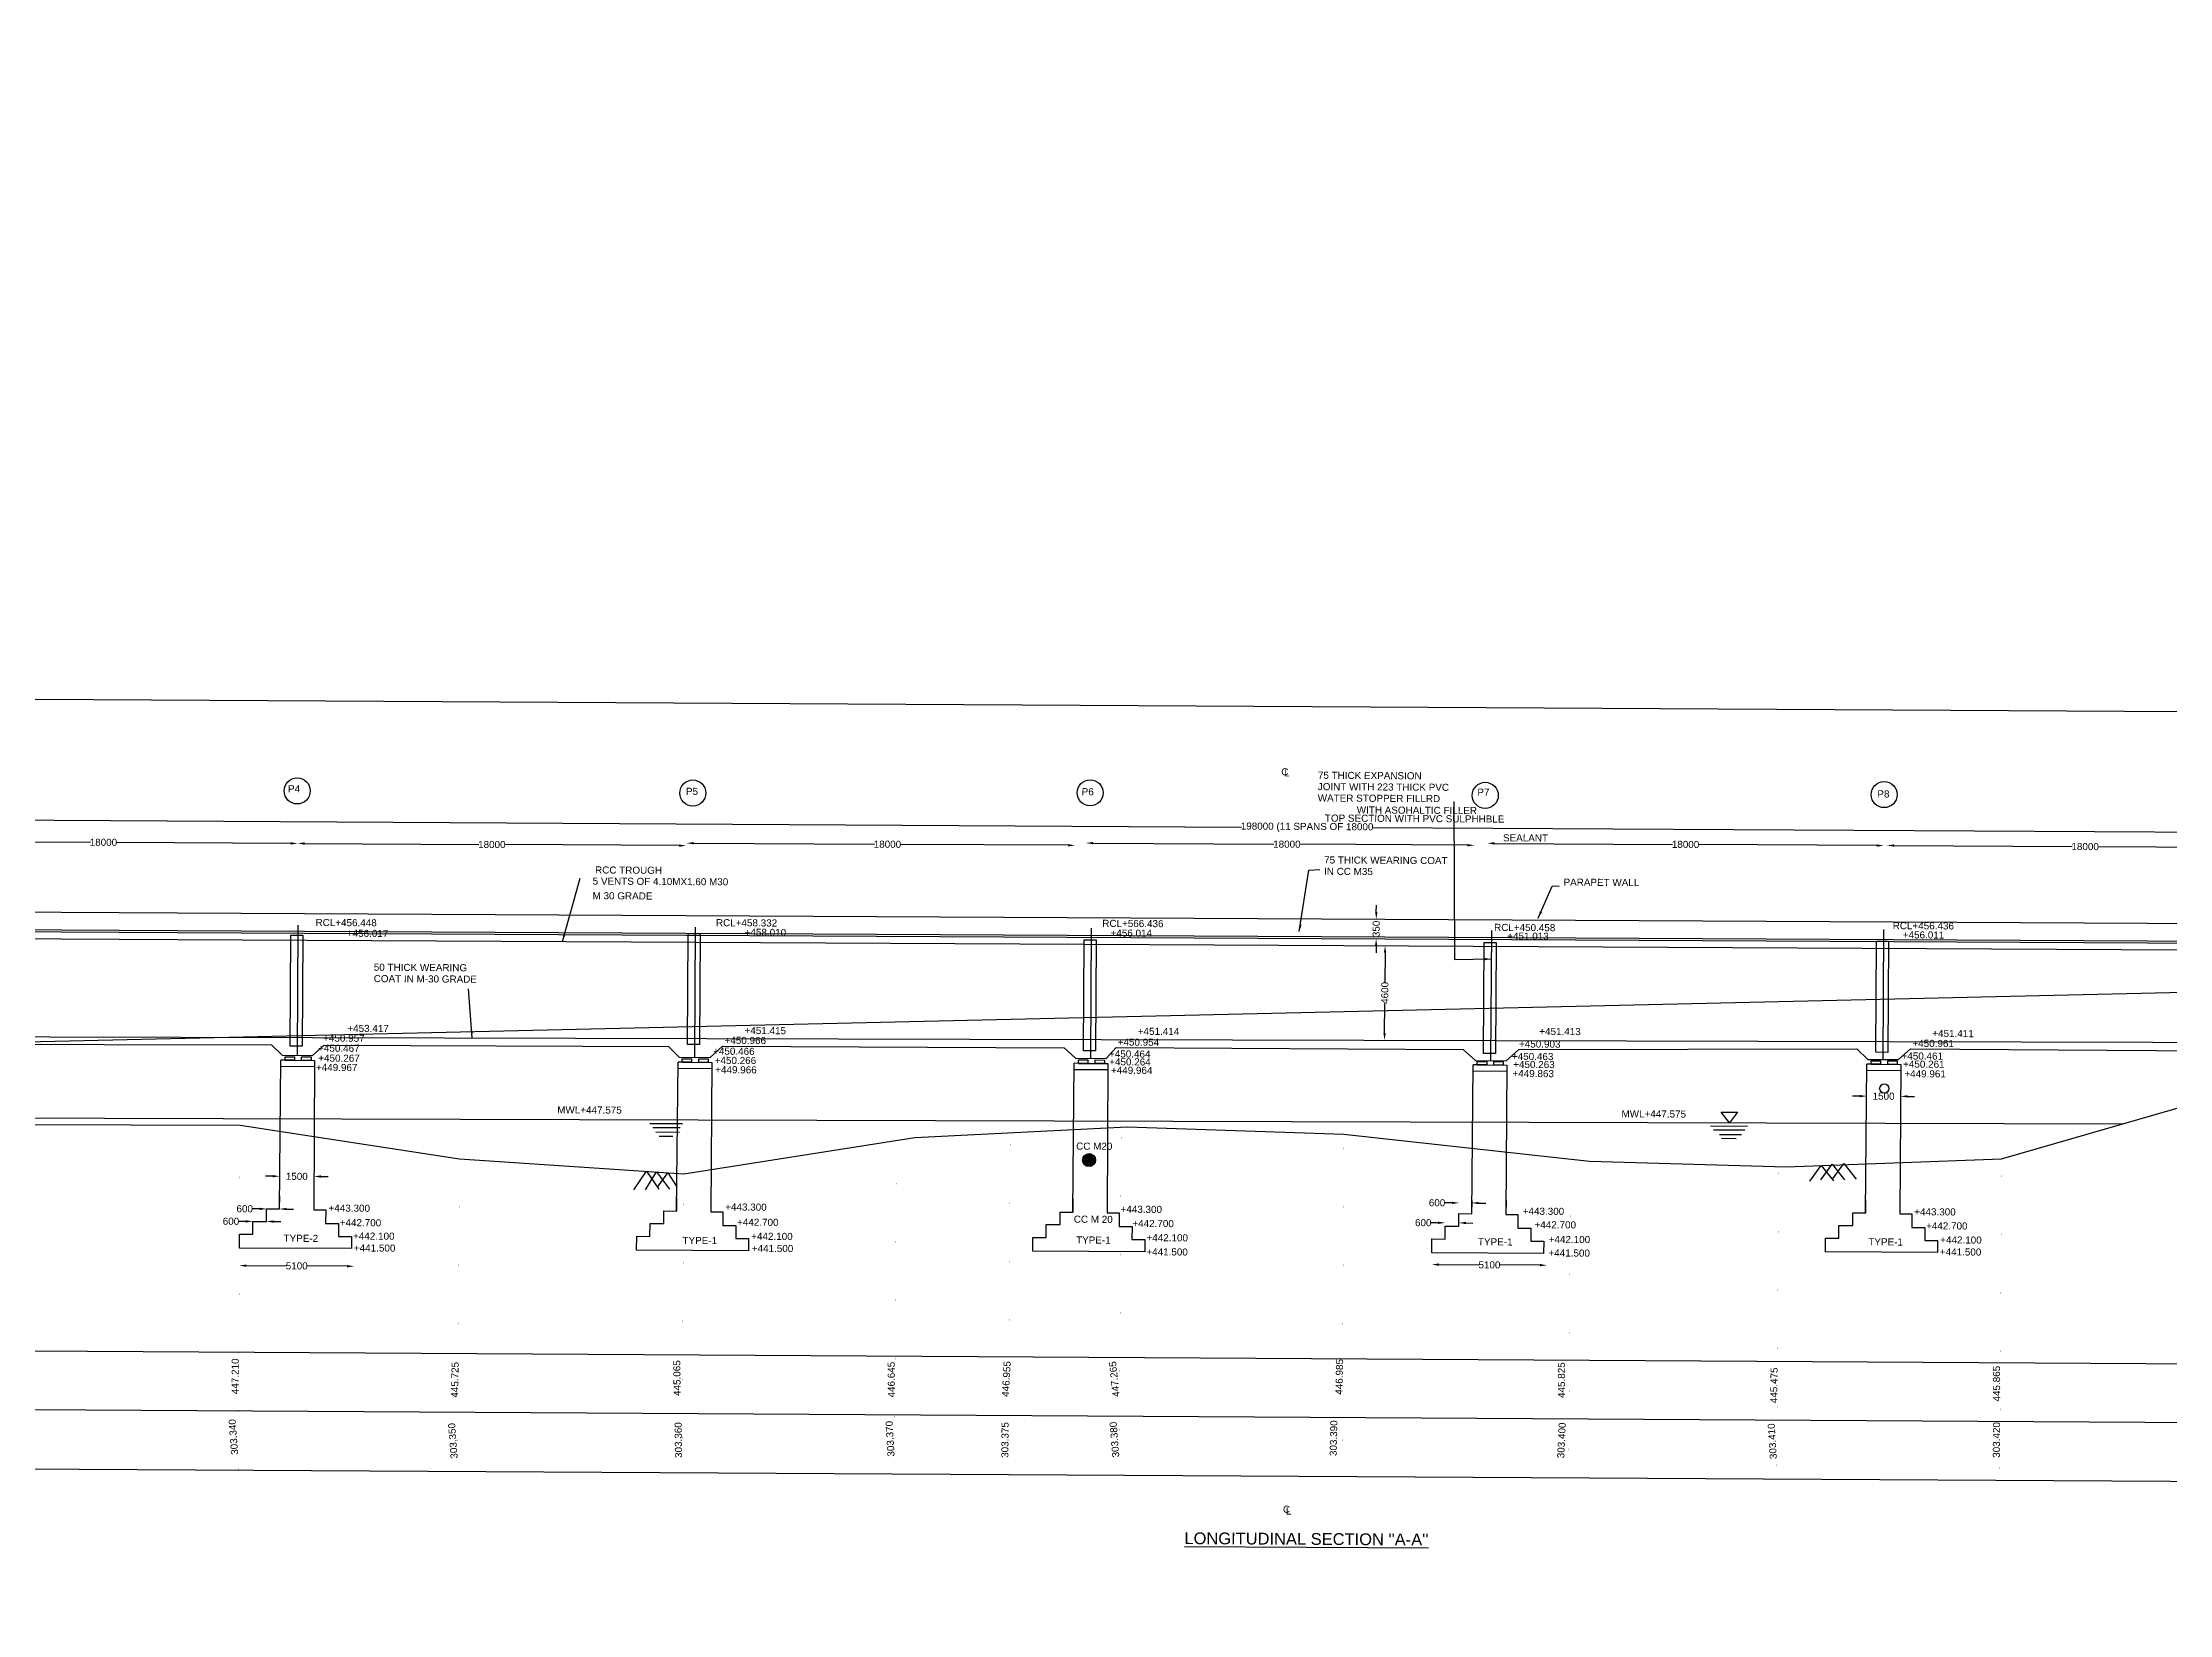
# Model space of a CAD drawing. Header units: millimetres. Extents: x 2223141 to 3632083, y 4645294 to 5984828.
# Drawn here: x 2572992 to 3025022, y 4979389 to 5313484 of the extents above; entities that cross this region are included whole.
import ezdxf

# ---------------------------------------------------------------- set-up
doc = ezdxf.new("R2010")
doc.units = ezdxf.units.MM
doc.header["$MEASUREMENT"] = 0
doc.linetypes.add('ACAD_ISO02W100', pattern=[15, 12, -3])
for name, color, linetype in [('DIMENSIONS', 7, 'Continuous'), ('DRAWING', 2, 'Continuous'), ('TEXT', 7, 'Continuous')]:
    doc.layers.add(name, color=color, linetype=linetype)
doc.styles.get("Standard").update_dxf_attribs({"font": 'arial.ttf', "height": 1500})
doc.dimstyles.get("Standard").update_dxf_attribs({"dimtxt": 1500, "dimasz": 1500, "dimexe": 0.18, "dimexo": 0.0625, "dimgap": 0.09, "dimtad": 0, "dimdec": 0, "dimzin": 0, "dimdsep": 46, "dimtxsty": 'Standard', "dimcen": 0.09, "dimse1": 1, "dimse2": 1, "dimadec": 0, "dimazin": 0, "dimtfac": 1, "dimtdec": 0, "dimtofl": 0, "dimtmove": 0, "dimatfit": 3, "dimfxl": 1, "dimtolj": 1, "dimtzin": 0, "dimarcsym": 0})

# ---------------------------------------------------------------- blocks, each defined once
blk = doc.blocks.new('*D59')
at = {"layer": 'Defpoints', "color": 0}
for p in [(2855904, 5127178), (2855882, 5123018), (2856422, 5123015)]:
    blk.add_point(p, dxfattribs=at)
at = {"layer": 'DIMENSIONS', "color": 0, "lineweight": -2}
for p, q in [((2856455, 5128675), (2856463, 5130175)), ((2856414, 5121515), (2856405, 5120015))]:
    blk.add_line(p, q, dxfattribs=at)
at = {"layer": 'DIMENSIONS', "color": 0}
for points in [[(2856205, 5128677), (2856705, 5128674), (2856446, 5127175)], [(2856164, 5121516), (2856664, 5121513), (2856422, 5123015)]]:
    blk.add_solid(points, dxfattribs=at)
at = {"layer": 'DIMENSIONS', "color": 0, "insert": (2856434, 5125095), "char_height": 1500, "attachment_point": 5, "rotation": 89.67256}
blk.add_mtext('\\A1;350', dxfattribs=at)
blk = doc.blocks.new('*D60')
at = {"layer": 'Defpoints', "color": 0}
for p in [(2858317, 5121531), (2858317, 5121531), (2858212, 5101455)]:
    blk.add_point(p, dxfattribs=at)
at = {"layer": 'DIMENSIONS', "color": 0, "lineweight": -2}
for p, q in [((2858309, 5120031), (2858273, 5113760)), ((2858211, 5102955), (2858247, 5109225))]:
    blk.add_line(p, q, dxfattribs=at)
at = {"layer": 'DIMENSIONS', "color": 0}
for points in [[(2858059, 5120032), (2858559, 5120029), (2858317, 5121531)], [(2857961, 5102956), (2858461, 5102953), (2858202, 5101455)]]:
    blk.add_solid(points, dxfattribs=at)
at = {"layer": 'DIMENSIONS', "color": 0, "insert": (2858260, 5111493), "char_height": 1500, "attachment_point": 5, "rotation": 89.67256}
blk.add_mtext('\\A1;4600', dxfattribs=at)
blk = doc.blocks.new('*D61')
at = {"layer": 'Defpoints', "color": 0}
for p in [(2960669, 5089551), (2967858, 5089510), (2967858, 5089510)]:
    blk.add_point(p, dxfattribs=at)
at = {"layer": 'DIMENSIONS', "color": 0, "lineweight": -2}
for p, q in [((2959169, 5089560), (2957669, 5089568)), ((2969358, 5089501), (2970858, 5089493))]:
    blk.add_line(p, q, dxfattribs=at)
at = {"layer": 'DIMENSIONS', "color": 0}
for points in [[(2959171, 5089810), (2959168, 5089310), (2960669, 5089551)], [(2969360, 5089751), (2969357, 5089251), (2967858, 5089510)]]:
    blk.add_solid(points, dxfattribs=at)
at = {"layer": 'DIMENSIONS', "color": 0, "insert": (2964264, 5089531), "char_height": 1500, "attachment_point": 5, "rotation": 359.67256}
blk.add_mtext('\\A1;1500', dxfattribs=at)
blk = doc.blocks.new('*D72')
at = {"layer": 'Defpoints', "color": 0}
for p in [(2378720, 5149302), (2378711, 5147677), (3304765, 5143570)]:
    blk.add_point(p, dxfattribs=at)
at = {"layer": 'DIMENSIONS', "color": 0, "lineweight": -2}
for p, q in [((2380220, 5149293), (2827813, 5146735)), ((3303267, 5144018), (2855675, 5146576))]:
    blk.add_line(p, q, dxfattribs=at)
at = {"layer": 'DIMENSIONS', "color": 0}
for points in [[(2380222, 5149543), (2380219, 5149043), (2378720, 5149302)], [(3303268, 5144268), (3303266, 5143768), (3304767, 5144009)]]:
    blk.add_solid(points, dxfattribs=at)
at = {"layer": 'DIMENSIONS', "color": 0, "insert": (2841744, 5146655), "char_height": 1500, "attachment_point": 5, "rotation": 359.67256}
blk.add_mtext('\\A1;198000 (11 SPANS OF 18000', dxfattribs=at)
blk = doc.blocks.new('*D73')
at = {"layer": 'Defpoints', "color": 0}
for p in [(2874012, 5064585), (2874025, 5066861), (2876722, 5064569)]:
    blk.add_point(p, dxfattribs=at)
at = {"layer": 'DIMENSIONS', "color": 0, "lineweight": -2}
for p, q in [((2872525, 5066869), (2871025, 5066878)), ((2878235, 5066837), (2879735, 5066828))]:
    blk.add_line(p, q, dxfattribs=at)
at = {"layer": 'DIMENSIONS', "color": 0}
for points in [[(2872527, 5067119), (2872524, 5066619), (2874025, 5066861)], [(2878237, 5067087), (2878234, 5066587), (2876735, 5066845)]]:
    blk.add_solid(points, dxfattribs=at)
at = {"layer": 'DIMENSIONS', "color": 0, "insert": (2869366, 5066887), "char_height": 1500, "attachment_point": 5, "rotation": 359.67256}
blk.add_mtext('\\A1;600', dxfattribs=at)
blk = doc.blocks.new('*D74')
at = {"layer": 'Defpoints', "color": 0}
for p in [(2871081, 5061925), (2871085, 5062624), (2873997, 5061909)]:
    blk.add_point(p, dxfattribs=at)
at = {"layer": 'DIMENSIONS', "color": 0, "lineweight": -2}
for p, q in [((2869585, 5062633), (2868085, 5062641)), ((2875501, 5062599), (2877001, 5062590))]:
    blk.add_line(p, q, dxfattribs=at)
at = {"layer": 'DIMENSIONS', "color": 0}
for points in [[(2869587, 5062883), (2869584, 5062383), (2871085, 5062624)], [(2875502, 5062849), (2875499, 5062349), (2874001, 5062607)]]:
    blk.add_solid(points, dxfattribs=at)
at = {"layer": 'DIMENSIONS', "color": 0, "insert": (2866427, 5062651), "char_height": 1500, "attachment_point": 5, "rotation": 359.67256}
blk.add_mtext('\\A1;600', dxfattribs=at)
blk = doc.blocks.new('*D75')
at = {"layer": 'Defpoints', "color": 0}
for p in [(2868265, 5053756), (2868261, 5053164), (2892731, 5052863)]:
    blk.add_point(p, dxfattribs=at)
at = {"layer": 'DIMENSIONS', "color": 0, "lineweight": -2}
for p, q in [((2869765, 5053748), (2878263, 5053699)), ((2891235, 5053625), (2882737, 5053673))]:
    blk.add_line(p, q, dxfattribs=at)
at = {"layer": 'DIMENSIONS', "color": 0}
for points in [[(2869766, 5053998), (2869763, 5053498), (2868265, 5053756)], [(2891237, 5053875), (2891234, 5053375), (2892735, 5053616)]]:
    blk.add_solid(points, dxfattribs=at)
at = {"layer": 'DIMENSIONS', "color": 0, "insert": (2880500, 5053686), "char_height": 1500, "attachment_point": 5, "rotation": 359.67256}
blk.add_mtext('\\A1;5100', dxfattribs=at)
blk = doc.blocks.new('*D76')
at = {"layer": 'Defpoints', "color": 0}
for p in [(2619929, 5948287), (2614815, 5053534), (2639215, 5053533)]:
    blk.add_point(p, dxfattribs=at)
at = {"layer": 'DIMENSIONS', "color": 0, "lineweight": -2}
for p, q in [((2616315, 5053526), (2624777, 5053477)), ((2637714, 5053403), (2629252, 5053452))]:
    blk.add_line(p, q, dxfattribs=at)
at = {"layer": 'DIMENSIONS', "color": 0}
for points in [[(2616316, 5053776), (2616314, 5053276), (2614815, 5053534)], [(2637715, 5053653), (2637713, 5053153), (2639214, 5053395)]]:
    blk.add_solid(points, dxfattribs=at)
at = {"layer": 'DIMENSIONS', "color": 0, "insert": (2627015, 5053465), "char_height": 1500, "attachment_point": 5, "rotation": 359.67256}
blk.add_mtext('\\A1;5100', dxfattribs=at)
blk = doc.blocks.new('*D77')
at = {"layer": 'Defpoints', "color": 0}
for p in [(2617693, 5062924), (2617693, 5062924), (2620608, 5062907)]:
    blk.add_point(p, dxfattribs=at)
at = {"layer": 'DIMENSIONS', "color": 0, "lineweight": -2}
for p, q in [((2616193, 5062933), (2614693, 5062941)), ((2622108, 5062899), (2623608, 5062890))]:
    blk.add_line(p, q, dxfattribs=at)
at = {"layer": 'DIMENSIONS', "color": 0}
for points in [[(2616194, 5063183), (2616191, 5062683), (2617693, 5062924)], [(2622110, 5063149), (2622107, 5062649), (2620608, 5062907)]]:
    blk.add_solid(points, dxfattribs=at)
at = {"layer": 'DIMENSIONS', "color": 0, "insert": (2613034, 5062951), "char_height": 1500, "attachment_point": 5, "rotation": 359.67256}
blk.add_mtext('\\A1;600', dxfattribs=at)
blk = doc.blocks.new('*D78')
at = {"layer": 'Defpoints', "color": 0}
for p in [(2620624, 5065583), (2620624, 5065583), (2623334, 5065568)]:
    blk.add_point(p, dxfattribs=at)
at = {"layer": 'DIMENSIONS', "color": 0, "lineweight": -2}
for p, q in [((2619124, 5065592), (2617624, 5065600)), ((2624834, 5065559), (2626334, 5065551))]:
    blk.add_line(p, q, dxfattribs=at)
at = {"layer": 'DIMENSIONS', "color": 0}
for points in [[(2619125, 5065842), (2619122, 5065342), (2620624, 5065583)], [(2624835, 5065809), (2624832, 5065309), (2623334, 5065568)]]:
    blk.add_solid(points, dxfattribs=at)
at = {"layer": 'DIMENSIONS', "color": 0, "insert": (2615965, 5065610), "char_height": 1500, "attachment_point": 5, "rotation": 359.67256}
blk.add_mtext('\\A1;600', dxfattribs=at)
blk = doc.blocks.new('*D79')
at = {"layer": 'Defpoints', "color": 0}
for p in [(2623391, 5072523), (2623376, 5069885), (2630649, 5069814)]:
    blk.add_point(p, dxfattribs=at)
at = {"layer": 'DIMENSIONS', "color": 0, "lineweight": -2}
for p, q in [((2621891, 5072531), (2620391, 5072540)), ((2632164, 5072473), (2633664, 5072464))]:
    blk.add_line(p, q, dxfattribs=at)
at = {"layer": 'DIMENSIONS', "color": 0}
for points in [[(2621893, 5072781), (2621890, 5072281), (2623391, 5072523)], [(2632165, 5072723), (2632162, 5072223), (2630664, 5072481)]]:
    blk.add_solid(points, dxfattribs=at)
at = {"layer": 'DIMENSIONS', "color": 0, "insert": (2627027, 5072502), "char_height": 1500, "attachment_point": 5, "rotation": 359.67256}
blk.add_mtext('\\A1;1500', dxfattribs=at)
blk = doc.blocks.new('*D92')
at = {"layer": 'Defpoints', "color": 0}
for p in [(2544644, 5142924), (2627214, 5142792), (2627216, 5143264)]:
    blk.add_point(p, dxfattribs=at)
at = {"layer": 'DIMENSIONS', "color": 0, "lineweight": -2}
for p, q in [((2546148, 5143727), (2583183, 5143516)), ((2625716, 5143273), (2588682, 5143484))]:
    blk.add_line(p, q, dxfattribs=at)
at = {"layer": 'DIMENSIONS', "color": 0}
for points in [[(2546150, 5143977), (2546147, 5143477), (2544648, 5143736)], [(2625718, 5143523), (2625715, 5143023), (2627216, 5143264)]]:
    blk.add_solid(points, dxfattribs=at)
at = {"layer": 'DIMENSIONS', "color": 0, "insert": (2585932, 5143500), "char_height": 1500, "attachment_point": 5, "rotation": 359.67256}
blk.add_mtext('\\A1;18000', dxfattribs=at)
blk = doc.blocks.new('*D93')
at = {"layer": 'Defpoints', "color": 0}
for p in [(2627186, 5142452), (2709756, 5142320), (2709759, 5142792)]:
    blk.add_point(p, dxfattribs=at)
at = {"layer": 'DIMENSIONS', "color": 0, "lineweight": -2}
for p, q in [((2628691, 5143255), (2665725, 5143044)), ((2708259, 5142801), (2671224, 5143012))]:
    blk.add_line(p, q, dxfattribs=at)
at = {"layer": 'DIMENSIONS', "color": 0}
for points in [[(2628692, 5143505), (2628689, 5143005), (2627191, 5143264)], [(2708260, 5143051), (2708257, 5142551), (2709759, 5142792)]]:
    blk.add_solid(points, dxfattribs=at)
at = {"layer": 'DIMENSIONS', "color": 0, "insert": (2668475, 5143028), "char_height": 1500, "attachment_point": 5, "rotation": 359.67256}
blk.add_mtext('\\A1;18000', dxfattribs=at)
blk = doc.blocks.new('*D94')
at = {"layer": 'Defpoints', "color": 0}
for p in [(2709869, 5142072), (2792439, 5141941), (2792444, 5142854)]:
    blk.add_point(p, dxfattribs=at)
at = {"layer": 'DIMENSIONS', "color": 0, "lineweight": -2}
for p, q in [((2711376, 5143317), (2749807, 5143098)), ((2790944, 5142862), (2755306, 5143066))]:
    blk.add_line(p, q, dxfattribs=at)
at = {"layer": 'DIMENSIONS', "color": 0}
for points in [[(2711377, 5143567), (2711374, 5143067), (2709876, 5143326)], [(2790946, 5143112), (2790943, 5142612), (2792444, 5142854)]]:
    blk.add_solid(points, dxfattribs=at)
at = {"layer": 'DIMENSIONS', "color": 0, "insert": (2752556, 5143082), "char_height": 1500, "attachment_point": 5, "rotation": 359.67256}
blk.add_mtext('\\A1;18000', dxfattribs=at)
blk = doc.blocks.new('*D95')
at = {"layer": 'Defpoints', "color": 0}
for p in [(2794758, 5142088), (2877329, 5141957), (2877334, 5142870)]:
    blk.add_point(p, dxfattribs=at)
at = {"layer": 'DIMENSIONS', "color": 0, "lineweight": -2}
for p, q in [((2796266, 5143333), (2834697, 5143114)), ((2875834, 5142879), (2840195, 5143082))]:
    blk.add_line(p, q, dxfattribs=at)
at = {"layer": 'DIMENSIONS', "color": 0}
for points in [[(2796267, 5143583), (2796264, 5143083), (2794766, 5143342)], [(2875835, 5143129), (2875832, 5142629), (2877334, 5142870)]]:
    blk.add_solid(points, dxfattribs=at)
at = {"layer": 'DIMENSIONS', "color": 0, "insert": (2837446, 5143098), "char_height": 1500, "attachment_point": 5, "rotation": 359.67256}
blk.add_mtext('\\A1;18000', dxfattribs=at)
blk = doc.blocks.new('*D96')
at = {"layer": 'Defpoints', "color": 0}
for p in [(2880079, 5142542), (2964279, 5142810), (2964280, 5142929)]:
    blk.add_point(p, dxfattribs=at)
at = {"layer": 'DIMENSIONS', "color": 0, "lineweight": -2}
for p, q in [((2881583, 5143282), (2919432, 5143066)), ((2962779, 5142818), (2924931, 5143034))]:
    blk.add_line(p, q, dxfattribs=at)
at = {"layer": 'DIMENSIONS', "color": 0}
for points in [[(2881585, 5143532), (2881582, 5143032), (2880083, 5143291)], [(2962780, 5143068), (2962778, 5142568), (2964279, 5142810)]]:
    blk.add_solid(points, dxfattribs=at)
at = {"layer": 'DIMENSIONS', "color": 0, "insert": (2922181, 5143050), "char_height": 1500, "attachment_point": 5, "rotation": 359.67256}
blk.add_mtext('\\A1;18000', dxfattribs=at)
blk = doc.blocks.new('*D97')
at = {"layer": 'Defpoints', "color": 0}
for p in [(2965001, 5142077), (3049201, 5142345), (3049202, 5142464)]:
    blk.add_point(p, dxfattribs=at)
at = {"layer": 'DIMENSIONS', "color": 0, "lineweight": -2}
for p, q in [((2966506, 5142817), (3004354, 5142601)), ((3047701, 5142353), (3009853, 5142569))]:
    blk.add_line(p, q, dxfattribs=at)
at = {"layer": 'DIMENSIONS', "color": 0}
for points in [[(2966507, 5143067), (2966504, 5142567), (2965006, 5142826)], [(3047703, 5142603), (3047700, 5142103), (3049201, 5142345)]]:
    blk.add_solid(points, dxfattribs=at)
at = {"layer": 'DIMENSIONS', "color": 0, "insert": (3007103, 5142585), "char_height": 1500, "attachment_point": 5, "rotation": 359.67256}
blk.add_mtext('\\A1;18000', dxfattribs=at)

msp = doc.modelspace()

# ---------------------------------------------------------------- hatches: boundary and pattern name
at = {"layer": 'DRAWING'}
h = msp.add_hatch(dxfattribs=at)
h.set_pattern_fill('AR-CONC', color=0, scale=25.053211, angle=-0.327438)
h.set_pattern_definition([(49.6725624, (-39489.96, -892094.42), (179.603926, -16.7481046), [18.789908, -206.688989]), (354.6725624, (-39489.96, -892094.42), (-33.684146, 188.643861), [15.0319265, -165.3511914]), (100.124007, (-39474.99, -892095.81), (145.9197793, 171.8957542), [15.9689647, -175.6586114]), (45.8567624, (-39489.67, -892044.31), (267.136872, -42.995239), [28.184862, -310.033484]), (96.308198, (-39467.4, -892047.9), (235.553697, 242.7058), [23.95346, -263.488065]), (350.8567264, (-39489.67, -892044.3), (235.553697, 242.7058), [22.54789, -248.026787]), (20.6725624, (-39464.69, -892056.98), (148.965491, -101.7219335), [18.789908, -206.688989]), (325.6725624, (-39464.69, -892056.98), (61.9955406, 181.3220363), [15.0319265, -165.3511914]), (71.124007, (-39452.27, -892065.46), (210.9610296, 79.6001025), [15.968964, -175.6586114]), (37.1725624, (-39489.956, -892094.42), (3.52300494, 83.3818272), [0, -163.3469345, 0, -167.8565125, 0, -165.9775217]), (7.1725624, (-39489.96, -892094.42), (66.4709882, 98.4345345), [0, -95.7032653, 0, -159.5889529, 0, -63.2593573]), (327.1725624, (-39545.824, -892094.1), (133.70518346, -6.4149271), [0, -62.633027, 0, -195.4150444, 0, -259.300732]), (317.1725624, (-39570.88, -892093.95), (146.2477998, 24.2441264), [0, -81.4229352, 0, -129.775632, 0, -184.1410995])])
h.paths.add_polyline_path([(2796778.8, 5075964.3, 1), (2794019.3, 5075964.3, 1)])

# ---------------------------------------------------------------- linework, layer by layer
at = {"layer": 'DIMENSIONS', "color": 0}
for centre in [(2627113.4, 5154420.5), (2711189.1, 5153975.7), (2795644.3, 5154015.1), (2879605.8, 5153477.1), (2964387.5, 5153643.9)]:
    msp.add_circle(centre, 2772.4, dxfattribs=at)
at = {"layer": 'DRAWING', "color": 0}
for points in [[(3629097, 4645293.9), (2223141.2, 4653328.8), (2226127.6, 5175893), (3632083.4, 5167858.1)], [(3629097, 4645293.9), (2223141.2, 4653328.8), (2226127.6, 5175893), (3632083.4, 5167858.1)], [(2625742.3, 5123784.7), (2628286.4, 5123770.1), (2628151.5, 5100161.3), (2625607.4, 5100175.8)], [(2710209.6, 5124142.7), (2712753.7, 5124128.1), (2712618.8, 5100519.3), (2710074.7, 5100533.8)], [(2794373.6, 5122798.4), (2796917.6, 5122783.9), (2796782.7, 5099175.1), (2794238.6, 5099189.6)], [(2879405, 5122211.8), (2881949, 5122197.3), (2881814.1, 5098588.5), (2879270.1, 5098603)], [(2962771.2, 5122476.3), (2965315.3, 5122461.7), (2965180.4, 5098852.9), (2962636.3, 5098867.4)], [(2624530.5, 5097919.9), (2626537.5, 5097908.4), (2626533.3, 5097173), (2624526.3, 5097184.5)], [(2628052.4, 5097899.8), (2630059.4, 5097888.3), (2630055.2, 5097152.9), (2628048.2, 5097164.3)], [(2708938.8, 5097487.3), (2710945.8, 5097475.8), (2710941.6, 5096740.4), (2708934.6, 5096751.8)], [(2712460.8, 5097467.1), (2714467.8, 5097455.7), (2714463.6, 5096720.2), (2712456.6, 5096731.7)], [(2793157.4, 5097258.9), (2795164.5, 5097247.5), (2795160.3, 5096512), (2793153.2, 5096523.5)], [(2793157.4, 5097258.9), (2795164.5, 5097247.5), (2795160.3, 5096512), (2793153.2, 5096523.5)], [(2796679.4, 5097238.8), (2798686.4, 5097227.3), (2798682.2, 5096491.9), (2796675.2, 5096503.4)], [(2796679.4, 5097238.8), (2798686.4, 5097227.3), (2798682.2, 5096491.9), (2796675.2, 5096503.4)], [(2877918.9, 5096921.4), (2879925.9, 5096909.9), (2879921.7, 5096174.5), (2877914.7, 5096185.9)], [(2877918.9, 5096921.4), (2879925.9, 5096909.9), (2879921.7, 5096174.5), (2877914.7, 5096185.9)], [(2881440.9, 5096901.2), (2883447.9, 5096889.8), (2883443.7, 5096154.3), (2881436.7, 5096165.8)], [(2881440.9, 5096901.2), (2883447.9, 5096889.8), (2883443.7, 5096154.3), (2881436.7, 5096165.8)], [(2961622.9, 5097078.5), (2963629.9, 5097067.1), (2963625.7, 5096331.6), (2961618.6, 5096343.1)], [(2961622.9, 5097078.5), (2963629.9, 5097067.1), (2963625.7, 5096331.6), (2961618.6, 5096343.1)], [(2965144.8, 5097058.4), (2967151.8, 5097046.9), (2967147.6, 5096311.5), (2965140.6, 5096323)], [(2965144.8, 5097058.4), (2967151.8, 5097046.9), (2967147.6, 5096311.5), (2965140.6, 5096323)]]:
    msp.add_lwpolyline(points, close=True, dxfattribs=at)
for points in [[(2378876.4, 5129776.9), (2601680.5, 5128503.6), (3303989.8, 5124842.1)], [(2378844.2, 5124142.1), (2601648.3, 5122868.8), (3303957.6, 5119207.2)], [(2378852.6, 5125616.7), (2601656.7, 5124343.4), (3303966, 5120681.8)], [(2378854.9, 5126022.2), (2601659, 5124748.8), (3303968.3, 5121087.3)], [(2627151, 5098232.1), (2627309, 5125888.3)], [(2711613.8, 5097802), (2711771.8, 5125458.3)], [(2795784.1, 5097579.7), (2795942.2, 5125236)], [(2880816.1, 5097085), (2880974.1, 5124741.3)], [(2964182.3, 5097349.4), (2964340.4, 5125005.7)], [(2260401.2, 5117431.1), (2259799.3, 5012106.9), (3457205.5, 5005263.9), (3458000.1, 5094298.5)], [(3303916, 5121144.5), (3062089.8, 5112325.5), (2461597.1, 5098551.2)], [(2264098.3, 5102386.2), (2293611.2, 5102320), (2340113.8, 5094622.4), (2385645.9, 5091231.9), (2430113, 5094445.3), (2478236.7, 5094590.4), (2526172.5, 5091132.2), (2568666.3, 5083524.2), (2614985.6, 5083372.7), (2661594.8, 5076209), (2709251.3, 5073066.9), (2758358.2, 5080758.2), (2803535.1, 5083005.2), (2849570.3, 5081459.6), (2901771.1, 5075733.6), (2943531.5, 5074561.9), (2989346.6, 5076247.1), (3036738.9, 5089891.1)], [(2378927.1, 5102667.5), (3133120.1, 5100758.8), (3303546.7, 5097780.3)], [(2550464.3, 5100622), (2621671.7, 5100478.3), (2623919.6, 5098259.2), (2630382.4, 5098204.9), (2632826.7, 5100420.6), (2706057.6, 5100110.9), (2708328, 5097826.5), (2714899.6, 5097777.5), (2717506.9, 5100146.6), (2790133.2, 5099791), (2792546.6, 5097598.2), (2799021.6, 5097561.2), (2801188.8, 5099914.7), (2874894.7, 5099453.4), (2877550.3, 5097123), (2884081.9, 5097047), (2886734.5, 5099487), (2958598.6, 5099610.6), (2960930.1, 5097363.7), (2967434.6, 5097335.1), (2969979.9, 5099576), (3043155.4, 5099101.1)], [(2623333.7, 5065567.7), (2623643.3, 5097189.5)], [(2623630.7, 5095908.1), (2630797.5, 5095867.2)], [(2624526.3, 5097184.5), (2623643.3, 5097189.5)], [(2624526.3, 5097184.5), (2630804.8, 5097148.6), (2630623.3, 5065400.4)], [(2707742.1, 5065135.1), (2708051.6, 5096756.9)], [(2708039.1, 5095475.5), (2715205.8, 5095434.5)], [(2708934.6, 5096751.8), (2708051.6, 5096756.9)], [(2708934.6, 5096751.8), (2715213.1, 5096715.9), (2715031.7, 5064967.8)], [(2791960.7, 5064906.8), (2792270.3, 5096528.6)], [(2792257.7, 5095247.2), (2799424.4, 5095206.2)], [(2792257.7, 5095247.2), (2799424.4, 5095206.2)], [(2793153.2, 5096523.5), (2792270.3, 5096528.6)], [(2793153.2, 5096523.5), (2792270.3, 5096528.6)], [(2793153.2, 5096523.5), (2799431.8, 5096487.6), (2799250.3, 5064739.4)], [(2876722.2, 5064569.2), (2877031.7, 5096191)], [(2877019.2, 5094909.6), (2884185.9, 5094868.6)], [(2877019.2, 5094909.6), (2884185.9, 5094868.6)], [(2877914.7, 5096185.9), (2877031.7, 5096191)], [(2877914.7, 5096185.9), (2877031.7, 5096191)], [(2877914.7, 5096185.9), (2884193.3, 5096150.1), (2884011.8, 5064401.9)], [(2960426.1, 5064726.4), (2960735.7, 5096348.2)], [(2960723.1, 5095066.8), (2967889.9, 5095025.8)], [(2960723.1, 5095066.8), (2967889.9, 5095025.8)], [(2961618.6, 5096343.1), (2960735.7, 5096348.2)], [(2961618.6, 5096343.1), (2960735.7, 5096348.2)], [(2961618.6, 5096343.1), (2967897.2, 5096307.2), (2967715.7, 5064559)], [(2929780.7, 5086175.6), (2933216.4, 5086155.9), (2931502.1, 5083876), (2929780.7, 5086175.6)], [(2560899.7, 5084914.7), (3015032.3, 5083641.9)], [(2927467.9, 5083230.6), (2935326.1, 5083185.7)], [(2934771.2, 5082307), (2928128.5, 5082345)], [(2934041.9, 5081313.7), (2929381.9, 5081340.3)], [(2932951.8, 5080510.4), (2929811.4, 5080528.3)], [(2698624.5, 5069655.6), (2701356.9, 5073587.4), (2703990.6, 5069812.5)], [(2701119.4, 5069668.1), (2703500.8, 5073446.1), (2706243.5, 5069746)], [(2703691.3, 5070241.5), (2705896.5, 5073288.1), (2707792.7, 5070300.7)], [(2948573.3, 5071506.1), (2951003.6, 5074836.8), (2953609.9, 5071523.2)], [(2950927.5, 5071755.6), (2953357.8, 5075086.3), (2955964.1, 5071772.7)], [(2953386.2, 5071872.2), (2955816.5, 5075202.9), (2958422.8, 5071889.4)], [(2630640.8, 5068457.8), (2630623.3, 5065400.4), (2633165.2, 5065385.9), (2633148.7, 5062501.2), (2635920.2, 5062485.4), (2635904.5, 5059744.7), (2638637.3, 5059729), (2638622.5, 5057135.3), (2614846.8, 5057271.2), (2614863.5, 5060199.5), (2617677, 5060183.4), (2617692.7, 5062924), (2620608.3, 5062907.3), (2620623.6, 5065583.2), (2623380.2, 5065567.5), (2623407.7, 5068378.2)], [(2715049.2, 5068025.2), (2715031.7, 5064967.8), (2717573.6, 5064953.2), (2717557.1, 5062068.6), (2720328.6, 5062052.7), (2720312.9, 5059312), (2723045.7, 5059296.4), (2723030.9, 5056702.7), (2699255.1, 5056838.5), (2699271.9, 5059766.8), (2702085.4, 5059750.8), (2702101, 5062491.3), (2705016.7, 5062474.7), (2705032, 5065150.6), (2707788.6, 5065134.9), (2707816.1, 5067945.5)], [(2799267.8, 5067796.9), (2799250.3, 5064739.4), (2801792.2, 5064724.9), (2801775.7, 5061840.3), (2804547.2, 5061824.4), (2804531.5, 5059083.7), (2807264.3, 5059068.1), (2807249.5, 5056474.3), (2783473.8, 5056610.2), (2783490.5, 5059538.5), (2786304, 5059522.4), (2786319.7, 5062263), (2789235.3, 5062246.4), (2789250.6, 5064922.3), (2792007.2, 5064906.5), (2792034.7, 5067717.2)], [(2884029.3, 5067459.3), (2884011.8, 5064401.9), (2886553.7, 5064387.3), (2886537.2, 5061502.7), (2889308.7, 5061486.9), (2889293, 5058746.1), (2892025.8, 5058730.5), (2892011, 5056136.8), (2868235.2, 5056272.6), (2868252, 5059201), (2871065.5, 5059184.9), (2871081.1, 5061925.4), (2873996.8, 5061908.8), (2874012.1, 5064584.7), (2876768.7, 5064569), (2876796.2, 5067379.7)], [(2967733.2, 5067616.5), (2967715.7, 5064559), (2970257.6, 5064544.5), (2970241.1, 5061659.9), (2973012.6, 5061644), (2972996.9, 5058903.3), (2975729.7, 5058887.7), (2975714.9, 5056293.9), (2951939.2, 5056429.8), (2951955.9, 5059358.1), (2954769.4, 5059342), (2954785.1, 5062082.6), (2957700.7, 5062065.9), (2957716, 5064741.9), (2960472.6, 5064726.1), (2960500.1, 5067536.8)], [(2239625.9, 5037384.1), (3457427.3, 5030110.6)], [(2239111.1, 5024936.1), (3457356.1, 5017659.9)]]:
    msp.add_lwpolyline(points, dxfattribs=at)
at = {"layer": 'DRAWING', "color": 0, "linetype": 'ACAD_ISO02W100', "ltscale": 300, "const_width": 2}
for points in [[(2614985.6, 5083372.7), (2614566.7, 5010079.5)], [(2778654.2, 5081767.7), (2778239.2, 5009144.1)], [(2802242.9, 5082941), (2801820.4, 5009009.3)], [(2849570.3, 5081459.6), (2849154.7, 5008738.8)], [(2754463.9, 5080148.2), (2754058.9, 5009282.3)], [(2661594.8, 5076209), (2661231.1, 5012565.6)], [(2709251.3, 5073066.9), (2708887.6, 5009423.6)], [(2897724.6, 5076177.4), (2897337.7, 5008463.5)], [(2941940.4, 5074606.6), (2941561, 5008210.7)], [(2989346.6, 5076247.1), (2988956.2, 5007939.9)]]:
    msp.add_lwpolyline(points, dxfattribs=at)
at = {"layer": 'DRAWING'}
for points in [[(2702026.8, 5083745.4), (2709032.2, 5083705.4)], [(2702684.7, 5082909.3), (2708535.2, 5082875.9)], [(2703360.8, 5081940.7), (2708397.1, 5081911.9)], [(2704075.1, 5081028.6), (2706934.1, 5081012.2)]]:
    msp.add_lwpolyline(points, dxfattribs=at)
at = {"layer": 'DRAWING', "color": 0}
for centre, radius in [((2964421.5, 5091173.6), 990.7), ((2964421.5, 5091173.6), 990.7), ((2795399, 5075964.3), 1379.8)]:
    msp.add_circle(centre, radius, dxfattribs=at)

# ---------------------------------------------------------------- texts
at = {"layer": 'TEXT', "color": 0}
for s, height, rotation, p in [('C', 1503.2, 359.672562, (2836249.8, 5157743.9)), ('L', 1503.2, 359.672562, (2836849.9, 5157522.4)), ('75 THICK EXPANSION ', 1503.193, 359.672562, (2844036, 5157008.7)), ('P4', 1503.19, 359.672562, (2625155, 5154139.8)), ('P5', 1503.19, 359.672562, (2709726, 5153587.9)), ('P6', 1503.19, 359.672562, (2793834.9, 5153511.6)), ('WATER STOPPER FILLRD', 1503.193, 359.672562, (2844008.4, 5152179.2)), ('JOINT WITH 223 THICK PVC', 1503.193, 359.672562, (2844022.2, 5154593.9)), ('P7', 1503.19, 359.672562, (2877931.1, 5153397.7)), ('P8', 1503.19, 359.672562, (2962945.5, 5153039.6)), ('TOP SECTION WITH PVC SULPHHBLE', 1503.193, 359.672562, (2845529.5, 5147912.3)), ('WITH ASOHALTIC FILLER ', 1503.193, 359.672562, (2852299, 5149637.2)), ('SEALANT', 1503.19, 359.672562, (2883375.1, 5143713.9)), ('75 THICK WEARING COAT', 1503.193, 359.672562, (2845353.2, 5139009.1)), ('5 VENTS OF 4.10MX1.60 M30', 1503.193, 359.672562, (2689903.4, 5134512.7)), ('RCC TROUGH', 1503.19, 359.672562, (2690419.2, 5136881.4)), ('IN CC M35', 1503.19, 359.672562, (2845339.4, 5136594.4)), ('PARAPET WALL', 1503.193, 359.672562, (2896241.8, 5134280.3)), ('M 30 GRADE ', 1503.193, 359.672562, (2689885.7, 5131408)), ('RCL+456.448', 1503.193, 359.672562, (2631003.3, 5125720.2)), ('RCL+458.332', 1503.193, 359.672562, (2716102.5, 5125673.7)), ('RCL+566.436', 1503.193, 359.672562, (2798208.9, 5125528.9)), ('RCL+450.458', 1503.193, 359.672562, (2881480, 5124677.5)), ('RCL+456.436', 1503.193, 359.672562, (2966200, 5125044.3)), ('+456.017', 1503.19, 359.672562, (2637656.1, 5123432)), ('+458.010', 1503.19, 359.672562, (2722206.2, 5123634.9)), ('+456.014', 1503.19, 359.672562, (2799972.2, 5123479)), ('+451.013', 1503.19, 359.672562, (2884281, 5122825.9)), ('+456.011', 1503.19, 359.672562, (2968344.1, 5123088.3)), ('50 THICK WEARING ', 1503.193, 359.672562, (2643390.6, 5116203.2)), ('COAT IN M-30 GRADE', 1503.193, 359.672562, (2643376.8, 5113788.5)), ('+453.417', 1503.19, 359.672562, (2637768.6, 5103218.2)), ('+451.415', 1503.19, 359.672562, (2722190, 5102756.5)), ('+451.414', 1503.19, 359.672562, (2805758.2, 5102594.9)), ('+451.413', 1503.19, 359.672562, (2891083.2, 5102566.7)), ('+451.411', 1503.19, 359.672562, (2974607, 5102133)), ('+450.467', 1503.19, 359.672562, (2631560.8, 5099004.3)), ('+450.957', 1503.19, 359.672562, (2632625.5, 5101144.8)), ('+450.466', 1503.19, 359.672562, (2715510, 5098365.2)), ('+450.966', 1503.19, 359.672562, (2717934, 5100674.9)), ('+450.464', 1503.19, 359.672562, (2799637.8, 5097788.2)), ('+450.954', 1503.19, 359.672562, (2801486, 5100298.7)), ('+450.903', 1503.19, 359.672562, (2886778.9, 5099900.3)), ('+450.961', 1503.19, 359.672562, (2970390.4, 5100039.2)), ('+449.967', 1503.19, 359.672562, (2631098.9, 5094932.8)), ('+450.267', 1503.19, 359.672562, (2631592.6, 5096901.3)), ('+450.266', 1503.19, 359.672562, (2715837.3, 5096419.9)), ('+449.966 ', 1503.19, 359.672562, (2715952.8, 5094433.6)), ('+450.264', 1503.19, 359.672562, (2799684.6, 5096107.8)), ('+449.964', 1503.19, 359.672562, (2800057.5, 5094321.8)), ('+450.463', 1503.19, 359.672562, (2885275.1, 5097253.4)), ('+449.863', 1503.19, 359.672562, (2885391.1, 5093632.5)), ('+450.263', 1503.19, 359.672562, (2885548.9, 5095552.2)), ('+450.461', 1503.19, 359.672562, (2968079.9, 5097349.6)), ('+450.261', 1503.19, 359.672562, (2968409.7, 5095622.5)), ('+449.961', 1503.19, 359.672562, (2968679.1, 5093579.8)), ('MWL+447.575', 1503.193, 359.672562, (2682369.9, 5085906.9)), ('MWL+447.575', 1503.193, 359.672562, (2908559.9, 5085068.3)), ('CC M20', 1503.19, 359.672562, (2792662.2, 5078186.1)), ('+443.300', 1503.19, 359.672562, (2633769, 5065019.5)), ('+442.700', 1503.19, 359.672562, (2636149.3, 5061939)), ('+443.300', 1503.19, 359.672562, (2718079.2, 5065255.3)), ('+442.700', 1503.19, 359.672562, (2720589.2, 5062021.9)), ('CC M 20', 1503.19, 359.672562, (2792153.2, 5062652.8)), ('+443.300', 1503.19, 359.672562, (2802092.9, 5064775.2)), ('+442.700', 1503.19, 359.672562, (2804604.1, 5061750.4)), ('+443.300', 1503.19, 359.672562, (2887568.2, 5064358.7)), ('+442.700', 1503.19, 359.672562, (2890080.3, 5061485)), ('+443.300', 1503.19, 359.672562, (2970778.3, 5064236.7)), ('+442.700', 1503.19, 359.672562, (2973289.8, 5061253.5)), ('TYPE-2', 1503.19, 359.672562, (2624213.2, 5058610.7)), ('+442.100', 1503.19, 359.672562, (2638983.2, 5059081.8)), ('TYPE-1', 1503.19, 359.672562, (2709000.5, 5058148.6)), ('+442.100', 1503.19, 359.672562, (2723596.5, 5059033.2)), ('TYPE-1', 1503.19, 359.672562, (2792654.7, 5058243.7)), ('+442.100', 1503.19, 359.672562, (2807611.2, 5058738.5)), ('TYPE-1', 1503.19, 359.672562, (2878050.3, 5057846.6)), ('+442.100', 1503.19, 359.672562, (2893086.8, 5058370.4)), ('TYPE-1', 1503.19, 359.672562, (2961020.5, 5057838.6)), ('+442.100', 1503.19, 359.672562, (2976297, 5058264.8)), ('+441.500', 1503.19, 359.672562, (2639161, 5056549)), ('+441.500', 1503.19, 359.672562, (2723730.5, 5056457.2)), ('+441.500', 1503.19, 359.672562, (2807584.6, 5055722.9)), ('+441.500', 1503.19, 359.672562, (2893039, 5055489.6)), ('+441.500', 1503.19, 359.672562, (2976220.5, 5055715)), ('447.210', 1503.19, 89.779795, (2614658.9, 5026205)), ('445.725', 1503.19, 89.025811, (2661304.7, 5025452.6)), ('445.065', 1503.19, 90.728605, (2708624.4, 5025835)), ('446.645', 1503.19, 90.394575, (2754151.6, 5025512.7)), ('446.955', 1503.19, 86.64208, (2778333.3, 5025612.7)), ('447.265', 1503.19, 96.002863, (2801915.8, 5025705.9)), ('446.985', 1503.19, 88.825845, (2849253.8, 5026076.5)), ('445.825', 1503.19, 90.142112, (2896563.9, 5025396.6)), ('445.475', 1503.19, 89.205965, (2941652.9, 5024286.2)), ('445.865', 1503.19, 90.357695, (2989051.7, 5024647.2)), ('303.340', 1503.19, 94.395548, (2614585.6, 5013384.6)), ('303.350', 1503.19, 94.331891, (2661231.1, 5012565.6)), ('303.360', 1503.19, 90.70044, (2708906.1, 5012664.2)), ('303.370', 1503.19, 93.356332, (2754080.1, 5012988.3)), ('303.375', 1503.19, 89.596964, (2778259.4, 5012674.2)), ('303.380', 1503.19, 94.451072, (2801842.2, 5012829.6)), (' 303.390', 1503.19, 88.825845, (2848021.5, 5012458.5)), ('303.400', 1503.19, 87.297465, (2896375.6, 5012559.4)), ('303.410', 1503.19, 93.586211, (2941585.3, 5012462.9)), ('303.420', 1503.19, 89.756557, (2988983.3, 5012684.4)), ('C', 1503.2, 359.672562, (2836611.5, 5001005.1)), ('L', 1503.2, 359.672562, (2837218.1, 5000629)), ("%%ULONGITUDINAL SECTION ''A-A''", 2505.321, 359.672562, (2815669.1, 4994341.7))]:
    msp.add_text(s, height=height, rotation=rotation, dxfattribs=at).set_placement(p)

# ---------------------------------------------------------------- dimensions: what is measured, and where the dimension line sits
at = {"layer": 'DIMENSIONS', "color": 0}
for base, p1, p2, angle, text, picture, middle in [((2614815.1, 5053534.2), (2639214.7, 5053532.6), (2619928.5, 5948287.4), 359.672562, '5100', '*D76', (2627014.5, 5053464.5)), ((2378720.3, 5149301.6), (3304764.5, 5143570.1), (2378711, 5147676.5), 359.672562, '198000 (11 SPANS OF 18000', '*D72', (2841743.7, 5146655.4)), ((2627216.4, 5143264.1), (2544643.6, 5142923.6), (2627213.7, 5142792.4), 359.672562, '18000', '*D92', (2585932.3, 5143500)), ((2709758.9, 5142792.1), (2627186, 5142451.6), (2709756.2, 5142320.4), 359.672562, '18000', '*D93', (2668474.8, 5143028)), ((2964278.9, 5142809.6), (2880079.2, 5142542), (2964279.6, 5142929.4), 359.672562, '18000', '*D96', (2922181.2, 5143050.2)), ((3049201.2, 5142344.6), (2965001.4, 5142076.9), (3049201.8, 5142464.3), 359.672562, '18000', '*D97', (3007103.4, 5142585.1)), ((2856422.5, 5123014.8), (2855904.1, 5127178.2), (2855882.4, 5123017.9), 89.672562, '350', '*D59', (2856434.3, 5125095)), ((2858317.1, 5121530.6), (2858212.5, 5101454.5), (2858317.1, 5121530.6), 89.672562, '4600', '*D60', (2858259.8, 5111492.6)), ((2967858.3, 5089510), (2960669.1, 5089551.1), (2967858.3, 5089510), 359.672562, '1500', '*D61', (2964263.7, 5089530.5)), ((2623391.1, 5072522.9), (2630648.6, 5069814.3), (2623376, 5069885.5), 359.672562, '1500', '*D79', (2627027.4, 5072502.1)), ((2874025.1, 5066860.8), (2876722.2, 5064569.2), (2874012.1, 5064584.7), 359.672562, '600', '*D73', (2869366.5, 5066887.4)), ((2617692.7, 5062924), (2620608.3, 5062907.3), (2617692.7, 5062924), 359.672562, '600', '*D77', (2613034.1, 5062950.6)), ((2620623.6, 5065583.2), (2623333.7, 5065567.7), (2620623.6, 5065583.2), 359.672562, '600', '*D78', (2615965, 5065609.9)), ((2871085.1, 5062624.1), (2873996.8, 5061908.8), (2871081.1, 5061925.4), 359.672562, '600', '*D74', (2866426.5, 5062650.7)), ((2868264.6, 5053756.1), (2892730.9, 5052862.5), (2868261.2, 5053163.9), 359.672562, '5100', '*D75', (2880499.9, 5053686.2))]:
    dim = msp.add_linear_dim(base=base, p1=p1, p2=p2, angle=angle, text=text, dimstyle='Standard', dxfattribs=at)
    dim.commit()
    dim.dimension.update_dxf_attribs({"geometry": picture, "text_midpoint": middle})
for base, p1, p2, picture, middle in [((2792444.1, 5142853.9), (2709868.7, 5142072.2), (2792438.9, 5141941), '*D94', (2752556.2, 5143081.8)), ((2877333.8, 5142870), (2794758.5, 5142088.3), (2877328.6, 5141957.2), '*D95', (2837445.9, 5143098))]:
    dim = msp.add_linear_dim(base=base, p1=p1, p2=p2, angle=359.672562, text='18000', dimstyle='Standard', dxfattribs=at)
    dim.commit()
    dim.dimension.update_dxf_attribs({"geometry": picture, "text_midpoint": middle, "dimtype": 160})

# ---------------------------------------------------------------- leaders
for points in [[(2880939.6, 5118694), (2873131.9, 5118544.4), (2872982.7, 5152169)], [(2683475.6, 5122442.1), (2687268.8, 5135908.6)], [(2840095.1, 5124549.4), (2842100.5, 5137572.9), (2844442.1, 5137697.1)], [(2890840.5, 5127349.4), (2893811.6, 5134156.6), (2895293.3, 5134238.7)], [(2664301.9, 5101945.3), (2663504.9, 5112379.1)]]:
    msp.add_leader(points, dimstyle='Standard', override={"dimgap": 0.09, "dimtad": 0}, dxfattribs=at)

doc.saveas('drawing.dxf')
